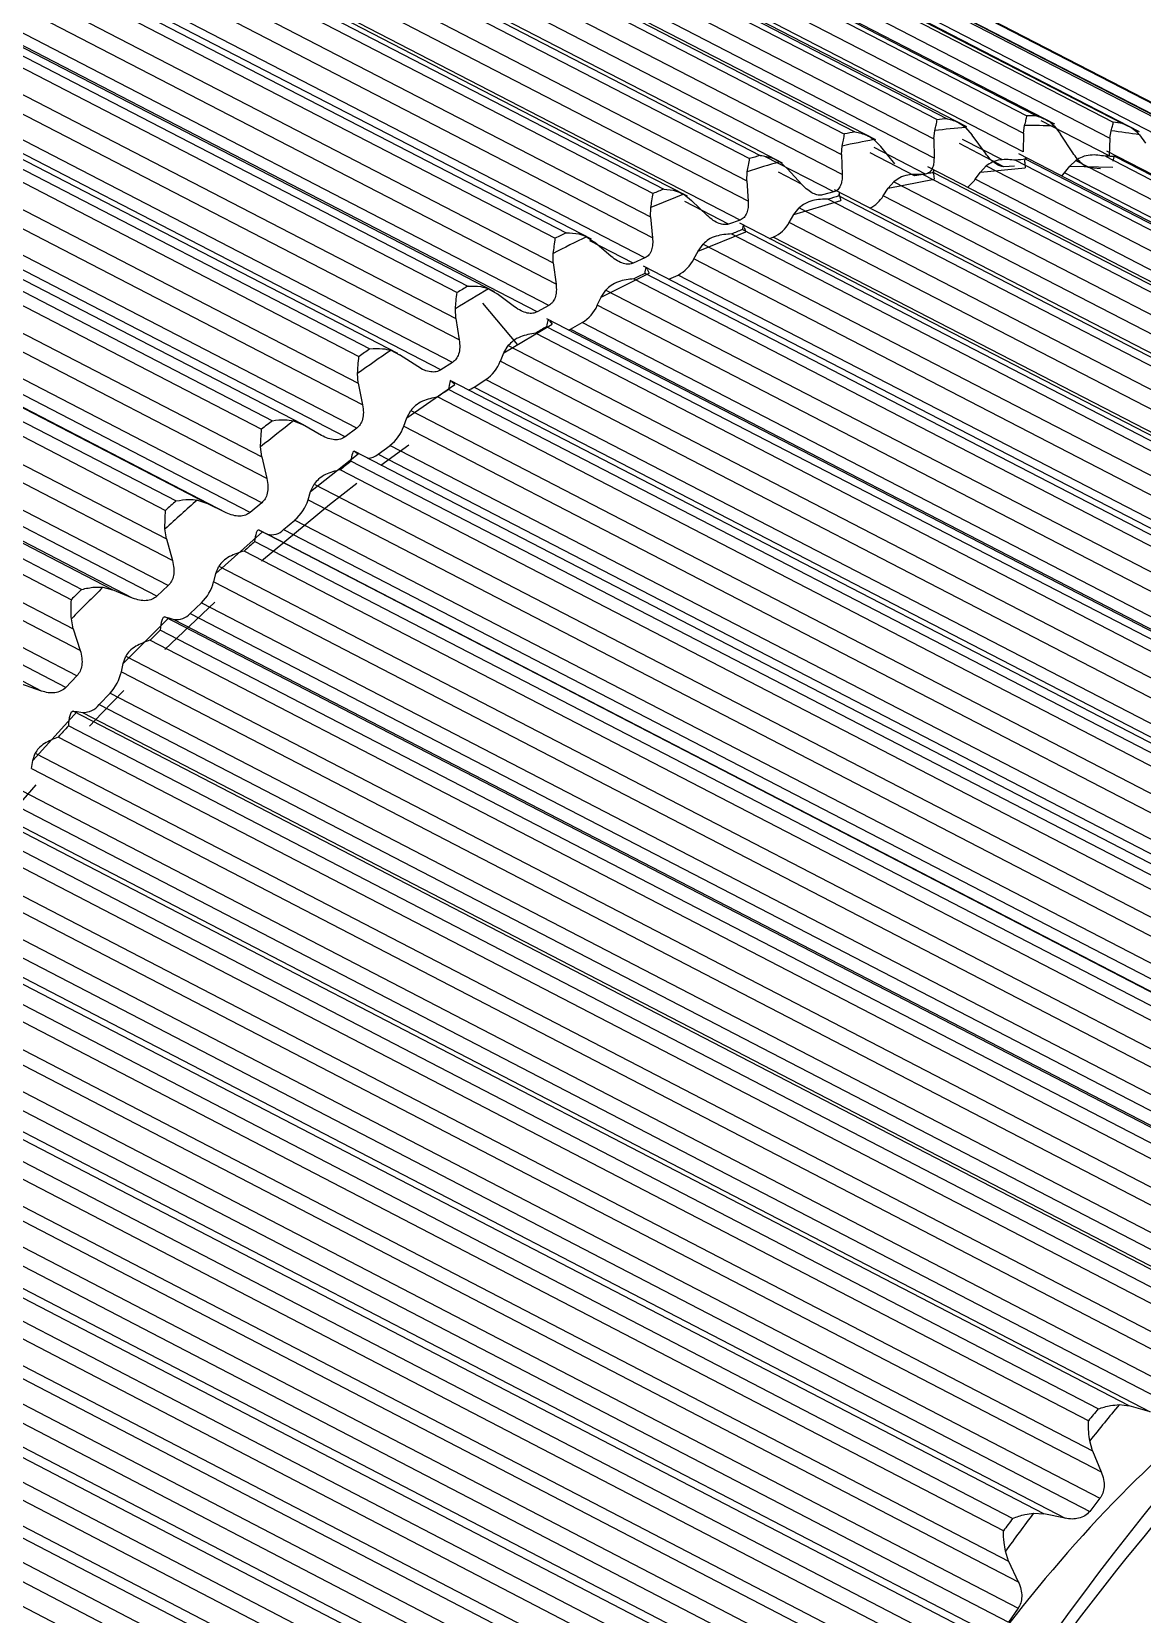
# Model space of a CAD drawing. Header units: millimetres. Extents: x 0 to 279, y 0 to 216.
# Drawn here: x 100.561 to 101.888, y 54.501 to 56.394 of the extents above; entities that cross this region are included whole.
import ezdxf

# ---------------------------------------------------------------- set-up
doc = ezdxf.new("R2010")
doc.units = ezdxf.units.MM

msp = doc.modelspace()

# ---------------------------------------------------------------- linework, layer by layer
at = {"color": 7, "linetype": 'Continuous', "lineweight": 25}
for p, q in [((100.6736, 56.7891), (101.6431, 56.2884)), ((101.6784, 56.2797), (100.6757, 56.7976)), ((100.6857, 56.7902), (101.6552, 56.2895)), ((100.7441, 56.7897), (101.7463, 56.2721)), ((100.781, 56.7937), (101.7503, 56.2931)), ((101.7836, 56.283), (100.7811, 56.8007)), ((100.7927, 56.7934), (101.762, 56.2928)), ((101.8848, 56.274), (100.8823, 56.7916)), ((100.8843, 56.7858), (101.8536, 56.2853)), ((100.8955, 56.7842), (101.8648, 56.2837)), ((100.5629, 56.7721), (101.5323, 56.2712)), ((101.5697, 56.2642), (100.567, 56.7822)), ((100.5753, 56.7746), (101.5448, 56.2738)), ((101.6393, 56.2425), (100.6124, 56.773)), ((100.6368, 56.7832), (101.6391, 56.2655)), ((101.746, 56.25), (100.7191, 56.7803)), ((100.8474, 56.7838), (101.8495, 56.2664)), ((100.9462, 56.7657), (101.9482, 56.2483)), ((101.9813, 56.2529), (100.9789, 56.7704)), ((100.9829, 56.7656), (101.9521, 56.2652)), ((101.4155, 56.2586), (100.4555, 56.7546)), ((100.4621, 56.7466), (101.4316, 56.2457)), ((101.5295, 56.2228), (100.5025, 56.7534)), ((100.5263, 56.7644), (101.5286, 56.2466)), ((100.9935, 56.7626), (101.9627, 56.2622)), ((100.4131, 56.7334), (101.4155, 56.2154)), ((100.4494, 56.7428), (101.4189, 56.2418)), ((102.0725, 56.2196), (101.0701, 56.7371)), ((101.0761, 56.7332), (102.0453, 56.2328)), ((101.0862, 56.7288), (102.0553, 56.2285)), ((101.3033, 56.2182), (100.3419, 56.7151)), ((101.4075, 56.1684), (100.3616, 56.709)), ((101.4171, 56.191), (100.3901, 56.7217)), ((100.2981, 56.6903), (101.3005, 56.1722)), ((100.3338, 56.7013), (101.3034, 56.2002)), ((100.3468, 56.7065), (101.3163, 56.2054)), ((101.3029, 56.1472), (100.2759, 56.6781)), ((101.2297, 56.1454), (100.2269, 56.6639)), ((100.23, 56.6545), (101.1996, 56.1532)), ((101.2938, 56.1231), (100.2478, 56.6639)), ((100.1818, 56.6355), (101.1842, 56.1172)), ((100.217, 56.648), (101.1866, 56.1467)), ((101.1875, 56.0918), (100.1605, 56.6229)), ((101.1141, 56.0826), (100.1113, 56.6012)), ((101.165, 56.0586), (100.1189, 56.5996)), ((101.179, 56.0663), (100.133, 56.6072)), ((100.0996, 56.5831), (101.0692, 56.0816)), ((100.1127, 56.5908), (101.0822, 56.0894)), ((100.0651, 56.5692), (101.0675, 56.0507)), ((101.0639, 55.9982), (100.0179, 56.5394)), ((101.0717, 56.0251), (100.0447, 56.5563)), ((100.9985, 56.0087), (99.9957, 56.5275)), ((101.0499, 55.9892), (100.0039, 56.5304)), ((99.9823, 56.507), (100.9519, 56.0053)), ((99.9953, 56.516), (100.9649, 56.0143)), ((99.9487, 56.4919), (100.9511, 55.9732)), ((100.9562, 55.9474), (99.9292, 56.4789)), ((100.9353, 55.9091), (99.8893, 56.4505)), ((100.9492, 55.9194), (99.9032, 56.4608)), ((99.8788, 56.4304), (100.8484, 55.9285)), ((100.8838, 55.9242), (99.881, 56.4432)), ((99.8659, 56.4202), (100.8355, 55.9184)), ((100.8417, 55.8593), (99.8147, 56.391)), ((99.8332, 56.4041), (100.8356, 55.8852)), ((100.8357, 55.8303), (99.7897, 56.3719)), ((100.7932, 55.8184), (99.7661, 56.3502)), ((100.7698, 55.8299), (99.7674, 56.3489)), ((100.8219, 55.8187), (99.7759, 56.3603)), ((99.7638, 56.3346), (100.7333, 55.8325)), ((99.7511, 56.3233), (100.7207, 55.8212)), ((100.729, 55.7612), (99.702, 56.2932)), ((99.7194, 56.3062), (100.7218, 55.7871)), ((100.7239, 55.7314), (99.6779, 56.2732)), ((101.6391, 56.2655), (101.6402, 56.2753)), ((101.6771, 56.2788), (101.685, 56.2698)), ((101.7463, 56.2721), (101.7476, 56.2815)), ((101.7832, 56.2807), (101.7906, 56.2712)), ((101.8495, 56.2664), (101.851, 56.2752)), ((100.7104, 55.7187), (99.6645, 56.2605)), ((101.4582, 56.2365), (101.4155, 56.2586)), ((101.5286, 56.2466), (101.5295, 56.2569)), ((101.5674, 56.2645), (101.5758, 56.2561)), ((101.5926, 56.2356), (101.5758, 56.2561)), ((101.6391, 56.2655), (101.6393, 56.2425)), ((101.7007, 56.2483), (101.685, 56.2698)), ((101.7463, 56.2721), (101.746, 56.25)), ((101.8052, 56.2488), (101.7906, 56.2712)), ((101.8495, 56.2664), (101.8487, 56.2452)), ((101.8851, 56.2702), (101.892, 56.2602)), ((100.6813, 55.7164), (99.6544, 56.2484)), ((100.6573, 55.7263), (99.6549, 56.2455)), ((101.4549, 56.2379), (101.4637, 56.2301)), ((101.5286, 56.2466), (101.5295, 56.2228)), ((102.2104, 56.0049), (101.7407, 56.2475)), ((101.7477, 56.2374), (101.7482, 56.2307)), ((101.8017, 56.2327), (101.809, 56.2397)), ((102.2117, 56.062), (101.846, 56.2508)), ((99.6386, 56.2168), (100.6081, 55.7145)), ((99.651, 56.2291), (100.6205, 55.7268)), ((101.3446, 56.1969), (101.3033, 56.2182)), ((101.4155, 56.2154), (101.4161, 56.2261)), ((101.4816, 56.2106), (101.4637, 56.2301)), ((101.5846, 56.2063), (101.6395, 56.2174)), ((101.6292, 56.2233), (101.616, 56.2214)), ((102.2089, 55.934), (101.632, 56.232)), ((101.6385, 56.2237), (101.6395, 56.2174)), ((101.6886, 56.2171), (101.6948, 56.2256)), ((101.6948, 56.2256), (101.7018, 56.2331)), ((101.6948, 56.2256), (101.7482, 56.2307)), ((101.7357, 56.2326), (101.7229, 56.2321)), ((101.7952, 56.2246), (101.8017, 56.2327)), ((101.8017, 56.2327), (101.8532, 56.2316)), ((101.8384, 56.2297), (101.8261, 56.2307)), ((99.6081, 56.199), (100.6104, 55.6796)), ((101.3401, 56.1991), (101.3494, 56.1919)), ((101.4155, 56.2154), (101.4171, 56.191)), ((101.5196, 56.2019), (101.506, 56.1984)), ((102.2071, 55.8496), (101.5205, 56.2043)), ((101.5265, 56.1977), (101.528, 56.1919)), ((101.5787, 56.1974), (101.5846, 56.2063)), ((101.5846, 56.2063), (101.5913, 56.2141)), ((100.6186, 55.6539), (99.5917, 56.1861)), ((101.3005, 56.1722), (101.3007, 56.1832)), ((101.3683, 56.1737), (101.3494, 56.1919)), ((101.4718, 56.1748), (101.528, 56.1919)), ((101.4718, 56.1748), (101.4782, 56.183)), ((100.6147, 55.6234), (99.5687, 56.1654)), ((101.3005, 56.1722), (101.3029, 56.1472)), ((101.4075, 56.1684), (101.3937, 56.1635)), ((102.205, 55.7522), (101.407, 56.1646)), ((101.4122, 56.1595), (101.4142, 56.1543)), ((101.4663, 56.1655), (101.4718, 56.1748)), ((100.6016, 55.6096), (99.5556, 56.1517)), ((101.2239, 56.1484), (101.2336, 56.1419)), ((101.2535, 56.1249), (101.2336, 56.1419)), ((101.3572, 56.1313), (101.4142, 56.1543)), ((101.4426, 56.1462), (101.4472, 56.1479)), ((100.5723, 55.6053), (99.5453, 56.1375)), ((101.1842, 56.1172), (101.1842, 56.1285)), ((101.2938, 56.1231), (101.2798, 56.1168)), ((101.3521, 56.1218), (101.3572, 56.1313)), ((101.3572, 56.1313), (101.3632, 56.1397)), ((101.1842, 56.1172), (101.1875, 56.0918)), ((101.2414, 56.0761), (101.2989, 56.1049)), ((102.2027, 55.6424), (101.292, 56.1132)), ((101.2964, 56.1095), (101.2989, 56.1049)), ((101.1069, 56.0861), (101.117, 56.0803)), ((101.2414, 56.0761), (101.247, 56.0847)), ((101.3224, 56.0975), (101.3335, 56.1026)), ((101.1379, 56.0646), (101.117, 56.0803)), ((101.179, 56.0663), (101.165, 56.0586)), ((101.2367, 56.0664), (101.2414, 56.0761)), ((101.0675, 56.0507), (101.0671, 56.0624)), ((101.0675, 56.0507), (101.0717, 56.0251)), ((102.2001, 55.521), (101.1764, 56.0504)), ((101.1798, 56.0478), (101.1827, 56.0439)), ((101.1251, 56.0095), (101.1827, 56.0439)), ((101.2024, 56.0369), (101.2047, 56.038)), ((101.2047, 56.038), (101.2187, 56.0457)), ((100.9899, 56.0126), (101.0004, 56.0074)), ((101.1209, 55.9996), (101.1251, 56.0095)), ((101.1251, 56.0095), (101.1303, 56.0183)), ((101.0221, 55.9931), (101.0004, 56.0074)), ((101.0639, 55.9982), (101.0499, 55.9892)), ((100.9511, 55.9732), (100.9502, 55.9851)), ((100.9511, 55.9732), (100.9562, 55.9474)), ((101.0092, 55.9319), (101.0665, 55.9717)), ((102.1972, 55.3885), (101.0609, 55.9764)), ((101.0631, 55.9749), (101.0665, 55.9717)), ((101.0896, 55.9686), (101.1036, 55.9777)), ((101.0092, 55.9319), (101.0138, 55.9408)), ((100.8736, 55.9282), (100.8844, 55.9238)), ((100.907, 55.9109), (100.8844, 55.9238)), ((100.9492, 55.9194), (100.9353, 55.9091)), ((101.0054, 55.9219), (101.0092, 55.9319)), ((100.8356, 55.8852), (100.8343, 55.8972)), ((100.975, 55.8885), (100.989, 55.8989)), ((100.8356, 55.8852), (100.8417, 55.8593)), ((100.8941, 55.8438), (100.951, 55.8887)), ((102.1941, 55.2459), (100.9461, 55.8919)), ((100.9472, 55.8913), (100.951, 55.8887)), ((100.891, 55.8338), (100.8941, 55.8438)), ((100.8941, 55.8438), (100.8983, 55.8527)), ((100.7587, 55.8336), (100.7698, 55.8299)), ((100.7932, 55.8184), (100.7698, 55.8299)), ((100.8357, 55.8303), (100.8219, 55.8187)), ((100.8616, 55.7982), (100.8754, 55.8097)), ((100.7218, 55.7871), (100.72, 55.7992)), ((100.7218, 55.7871), (100.729, 55.7612)), ((100.7808, 55.7458), (100.8367, 55.7955)), ((102.1647, 55.0913), (100.8272, 55.7839)), ((100.8325, 55.7974), (100.8367, 55.7955)), ((100.8367, 55.7955), (100.8424, 55.7929)), ((102.1521, 55.08), (100.8146, 55.7726)), ((100.7782, 55.7358), (100.7808, 55.7458)), ((100.7808, 55.7458), (100.7845, 55.7546)), ((100.7845, 55.7546), (102.1532, 55.0458)), ((100.6459, 55.7293), (100.6573, 55.7263)), ((100.6813, 55.7164), (100.6573, 55.7263)), ((100.7239, 55.7314), (100.7104, 55.7187)), ((100.7782, 55.7358), (102.1604, 55.0199)), ((100.7501, 55.6981), (100.7636, 55.7108)), ((100.7636, 55.7108), (102.1554, 54.9899)), ((100.6104, 55.6796), (100.6081, 55.6917)), ((100.67, 55.6383), (100.7245, 55.6927)), ((102.0887, 54.9848), (100.72, 55.6938)), ((100.72, 55.6938), (100.7245, 55.6927)), ((100.7245, 55.6927), (100.7306, 55.6909)), ((100.7306, 55.6909), (102.1128, 54.9748)), ((100.7501, 55.6981), (102.1419, 54.9772)), ((100.6104, 55.6796), (100.6186, 55.6539)), ((102.0519, 54.9853), (100.7144, 55.6782)), ((102.0395, 54.9729), (100.702, 55.6659)), ((100.6679, 55.6284), (100.67, 55.6383)), ((100.67, 55.6383), (100.6731, 55.6471)), ((100.6731, 55.6471), (102.0418, 54.938)), ((100.5723, 55.6053), (100.5476, 55.6137)), ((100.6147, 55.6234), (100.6016, 55.6096)), ((100.6679, 55.6284), (102.05, 54.9122)), ((100.6413, 55.589), (100.6544, 55.6028)), ((100.6544, 55.6028), (102.0461, 54.8816)), ((100.5622, 55.5222), (100.6151, 55.5808)), ((101.9789, 54.8719), (100.6103, 55.5812)), ((100.6103, 55.5812), (100.6151, 55.5808)), ((100.6151, 55.5808), (100.6215, 55.5797)), ((100.6215, 55.5797), (102.0036, 54.8634)), ((100.6413, 55.589), (102.033, 54.8678)), ((101.9419, 54.8703), (100.6045, 55.5635)), ((101.9299, 54.857), (100.5925, 55.5502)), ((100.5606, 55.5125), (100.5622, 55.5222)), ((100.5622, 55.5222), (100.5648, 55.5308)), ((100.5648, 55.5308), (101.9334, 54.8214)), ((100.5606, 55.5125), (101.9427, 54.796)), ((100.5483, 55.4863), (101.94, 54.7648)), ((101.8726, 54.7506), (100.504, 55.4602)), ((100.5158, 55.4603), (101.8979, 54.7437)), ((100.5357, 55.4715), (101.9273, 54.75)), ((101.8355, 54.747), (100.4982, 55.4405)), ((101.8239, 54.7328), (100.4866, 55.4264)), ((100.4602, 55.4066), (101.8287, 54.6968)), ((100.4572, 55.3886), (101.8392, 54.6718)), ((100.434, 55.3464), (101.8255, 54.6245)), ((100.4461, 55.362), (101.8377, 54.6402)), ((101.7704, 54.6217), (100.4019, 55.3316)), ((100.4141, 55.3333), (101.7961, 54.6163)), ((101.7333, 54.6162), (100.3961, 55.31)), ((101.7223, 54.6012), (100.3851, 55.2951)), ((100.36, 55.275), (101.7284, 54.5649)), ((100.3581, 55.2576), (101.7401, 54.5404)), ((100.3369, 55.2143), (101.7283, 54.4922)), ((100.3484, 55.2308), (101.7399, 54.5087)), ((101.6729, 54.486), (100.3046, 55.1963)), ((100.3172, 55.1994), (101.6991, 54.4822)), ((101.6256, 54.463), (100.2885, 55.1572)), ((101.6361, 54.4787), (100.299, 55.1728)), ((100.2641, 55.1202), (101.6459, 54.4028)), ((100.2649, 55.137), (101.6332, 54.4266)), ((100.2558, 55.0934), (101.6472, 54.3709)), ((100.2449, 55.0762), (101.6362, 54.3538)), ((101.5808, 54.3444), (100.2126, 55.0549)), ((100.2255, 55.0596), (101.6073, 54.342)), ((101.5443, 54.3353), (100.2073, 55.0297)), ((101.5345, 54.319), (100.1975, 55.0135)), ((100.1754, 54.9934), (101.5435, 54.2827)), ((100.1757, 54.9774), (101.5574, 54.2596)), ((100.1689, 54.9507), (101.5601, 54.2279)), ((100.1587, 54.9329), (101.5499, 54.2101)), ((100.1397, 54.9147), (101.5214, 54.1968)), ((101.4947, 54.1977), (100.1266, 54.9085)), ((101.4586, 54.1869), (100.1217, 54.8817)), ((101.4495, 54.1702), (100.1126, 54.8649)), ((100.092, 54.8451), (101.4601, 54.1341)), ((100.0935, 54.8299), (101.4751, 54.1119)), ((100.0882, 54.8035), (101.4793, 54.0804)), ((100.0788, 54.7853), (101.4698, 54.0622)), ((100.0603, 54.7656), (101.4418, 54.0474)), ((101.8607, 54.7521), (101.8726, 54.7506)), ((101.8979, 54.7437), (101.8726, 54.7506)), ((101.8287, 54.6968), (101.8254, 54.7088)), ((101.8287, 54.6968), (101.8392, 54.6718)), ((101.8377, 54.6402), (101.8255, 54.6245)), ((101.7584, 54.6225), (101.7704, 54.6217)), ((101.7961, 54.6163), (101.7704, 54.6217)), ((101.7284, 54.5649), (101.7246, 54.5768)), ((101.7284, 54.5649), (101.7401, 54.5404)), ((101.7399, 54.5087), (101.7283, 54.4922))]:
    msp.add_line(p, q, dxfattribs=at)
at = {"color": 8, "linetype": 'Continuous', "lineweight": 25}
for p, q in [((101.8487, 56.2452), (101.7675, 56.2871)), ((101.6291, 56.2233), (101.5678, 56.255)), ((101.7229, 56.2321), (101.6696, 56.2597)), ((101.721, 56.2402), (101.6735, 56.2647)), ((101.5196, 56.2019), (101.4372, 56.2444)), ((101.616, 56.2214), (101.5631, 56.2487)), ((101.7369, 56.2399), (102.2102, 55.9954)), ((101.749, 56.241), (102.2104, 56.0027)), ((101.809, 56.2397), (102.211, 56.0321)), ((101.8442, 56.2446), (102.2115, 56.0549)), ((101.8559, 56.2444), (102.2116, 56.0607)), ((101.4809, 56.2114), (101.4535, 56.2256)), ((101.6262, 56.2227), (102.2087, 55.9219)), ((101.6387, 56.2253), (102.2089, 55.9307)), ((102.2092, 55.9481), (101.6886, 56.2171)), ((101.7018, 56.2331), (102.2097, 55.9708)), ((102.2106, 56.01), (101.7952, 56.2246)), ((102.2076, 55.8725), (101.5787, 56.1974)), ((101.5913, 56.2141), (102.2081, 55.8955)), ((101.3937, 56.1635), (101.3416, 56.1905)), ((101.4782, 56.183), (102.2062, 55.8068)), ((101.5128, 56.1933), (102.2068, 55.8347)), ((101.5255, 56.1972), (102.207, 55.845)), ((102.2057, 55.7834), (101.4663, 56.1655)), ((101.2798, 56.1168), (101.2279, 56.1437)), ((101.3973, 56.1517), (102.2046, 55.7344)), ((101.4102, 56.1569), (102.2049, 55.7461)), ((102.2051, 55.7562), (101.4472, 56.1479)), ((102.2035, 55.6817), (101.3521, 56.1218)), ((101.3632, 56.1397), (102.204, 55.7051)), ((101.2935, 56.1047), (102.2025, 55.6347)), ((101.247, 56.0847), (102.2016, 55.5911)), ((101.2805, 56.0981), (102.2022, 55.6216)), ((102.2029, 55.6531), (101.3335, 56.1026)), ((101.0997, 56.0688), (101.1416, 56.0193)), ((102.2011, 55.5677), (101.2367, 56.0664)), ((102.1995, 55.497), (101.1631, 56.033)), ((102.1998, 55.5114), (101.1761, 56.0408)), ((101.2047, 56.038), (102.2001, 55.5232)), ((102.2004, 55.5381), (101.2187, 56.0457)), ((101.1303, 56.0183), (102.1989, 55.4655)), ((101.1209, 55.9996), (102.1984, 55.4422)), ((101.1036, 55.9777), (102.1977, 55.4117)), ((102.1966, 55.3613), (101.0458, 55.9568)), ((102.197, 55.3769), (101.0588, 55.9658)), ((101.0896, 55.9686), (102.1974, 55.3955)), ((101.0138, 55.9408), (102.1959, 55.3291)), ((101.0054, 55.9219), (102.1954, 55.3061)), ((100.9782, 55.8753), (101.0117, 55.8995)), ((100.989, 55.8989), (102.1948, 55.2748)), ((102.1939, 55.2321), (100.9423, 55.88)), ((100.975, 55.8885), (102.1944, 55.2574)), ((102.1935, 55.2154), (100.9294, 55.8698)), ((100.8983, 55.8527), (102.1928, 55.1826)), ((100.891, 55.8338), (102.1923, 55.1601)), ((100.8754, 55.8097), (102.1916, 55.1282)), ((102.1909, 55.094), (100.8325, 55.7974)), ((100.8424, 55.7929), (102.1909, 55.0947)), ((100.8616, 55.7982), (102.1912, 55.1097)), ((100.72, 55.655), (100.7796, 55.7114)), ((100.5349, 55.4572), (100.566, 55.4931))]:
    msp.add_line(p, q, dxfattribs=at)
at = {"color": 7, "linetype": 'Continuous', "lineweight": 25, "flags": 128}
msp.add_lwpolyline([(101.792, 56.221), (101.7929, 56.2219), (101.7952, 56.2246)], dxfattribs=at)
at = {"color": 8, "linetype": 'Continuous', "lineweight": 25, "flags": 128}
for points in [[(100.8352, 55.7609), (100.9168, 55.8284), (100.9495, 55.8538)], [(100.6298, 55.5632), (100.6444, 55.5787), (100.6707, 55.6059)]]:
    msp.add_lwpolyline(points, dxfattribs=at)
at = {"color": 7, "linetype": 'Continuous', "lineweight": 25}
for centre, radius, start, end in [((101.7376, 55.4108), 0.8824, 88.4166, 89.1753), ((101.7626, 55.1632), 1.1317, 101.097, 101.74), ((101.7513, 55.2915), 0.9901, 94.2978, 96.4437), ((101.742, 55.3003), 0.993, 95.0186, 95.72), ((101.747, 55.4016), 0.8798, 87.6368, 89.9579), ((101.7534, 55.4834), 0.7977, 80.4937, 82.9709), ((101.7441, 55.4928), 0.8, 81.3261, 82.1358), ((101.7719, 55.1548), 1.1284, 100.4364, 102.4035), ((101.8127, 54.9944), 1.294, 106.0543, 107.8501), ((101.8036, 55.0023), 1.2978, 106.6573, 107.2443), ((101.836, 55.252), 0.9928, 95.0251, 95.7266), ((101.8316, 55.3625), 0.8822, 88.4222, 89.181), ((101.8566, 55.1148), 1.1316, 101.1041, 101.7471), ((101.6523, 56.2429), 0.0445, 307.3562, 324.5219), ((101.8767, 54.8145), 1.485, 111.1809, 112.8196), ((101.8677, 54.8219), 1.4893, 111.7311, 112.2668), ((101.544, 56.2188), 0.0408, 297.1843, 328.258), ((101.8977, 54.9539), 1.2978, 106.6645, 107.2516), ((101.4311, 56.1844), 0.0399, 293.7861, 331.7869), ((101.9647, 54.6202), 1.6983, 115.8614, 117.3601), ((101.956, 54.6271), 1.7033, 116.3646, 116.8545), ((101.9618, 54.7734), 1.4894, 111.7383, 112.2739), ((101.3132, 56.1408), 0.0433, 297.9073, 333.8761), ((102.0502, 54.5784), 1.7035, 116.3715, 116.8614), ((102.0761, 54.4173), 1.9298, 120.1475, 121.524), ((102.0678, 54.4236), 1.9355, 120.6096, 121.0596), ((101.1944, 56.0852), 0.0464, 301.6846, 336.002), ((102.162, 54.3749), 1.9358, 120.6162, 121.0661), ((102.2085, 54.2121), 2.174, 124.0912, 125.3629), ((102.2005, 54.2178), 2.1804, 124.5182, 124.9339), ((101.0753, 56.0178), 0.0491, 305.1668, 338.1768), ((102.2948, 54.169), 2.1808, 124.5242, 124.9399), ((101.0766, 55.9882), 0.0235, 283.8995, 303.7269), ((102.3576, 54.0109), 2.4245, 127.7421, 128.9248), ((102.3501, 54.016), 2.4316, 128.1392, 128.5258), ((100.957, 55.9391), 0.0514, 308.3966, 340.413), ((102.4445, 53.9671), 2.4322, 128.1448, 128.5313), ((100.9615, 55.9047), 0.021, 271.3268, 309.8499), ((102.5182, 53.8198), 2.6742, 131.1455, 132.2535), ((102.5111, 53.8244), 2.682, 131.5176, 131.8798), ((100.8403, 55.8496), 0.0531, 311.4109, 342.7241), ((102.6057, 53.7753), 2.6828, 131.5226, 131.8847), ((100.8478, 55.8111), 0.0189, 253.4108, 316.9713), ((102.6835, 53.6443), 2.9153, 134.3421, 135.3883), ((102.6768, 53.6484), 2.9238, 134.6935, 135.0355), ((100.7258, 55.7497), 0.0542, 314.2419, 345.125), ((100.7338, 55.712), 0.0214, 261.2128, 319.5732), ((102.7715, 53.5992), 2.9247, 134.6979, 135.0398), ((100.6145, 55.6401), 0.0546, 316.9168, 347.6328), ((100.6222, 55.604), 0.0243, 268.3585, 321.9236), ((102.9347, 53.4437), 3.1502, 137.7065, 138.032), ((104.4392, 52.6102), 3.3683, 140.6247, 140.936), ((104.4449, 52.607), 3.3585, 140.3047, 141.257), ((103.8443, 52.8614), 2.4227, 132.7712, 193.3948), ((104.5748, 52.5047), 3.5401, 143.3836, 143.6847), ((104.5801, 52.5018), 3.5298, 143.0739, 143.9952), ((104.2962, 52.6172), 2.8632, 136.8959, 169.4299)]:
    msp.add_arc(centre, radius, start, end, dxfattribs=at)
at = {"color": 8, "linetype": 'Continuous', "lineweight": 25}
msp.add_arc((104.6015, 52.4549), 3.4701, 133.8947, 163.9643, dxfattribs=at)
at = {"color": 7, "linetype": 'Continuous', "lineweight": 25}
for points, knots in [([(101.7476, 56.2815), (101.7482, 56.2836), (101.7497, 56.289), (101.7501, 56.2916), (101.7503, 56.2931)], [0, 0, 0, 0, 0.406364, 1, 1, 1, 1]), ([(101.762, 56.2928), (101.7668, 56.2912), (101.7747, 56.2885), (101.7808, 56.283), (101.7832, 56.2807)], [0, 0, 0, 0, 0.593636, 1, 1, 1, 1]), ([(101.5448, 56.2738), (101.5497, 56.2727), (101.558, 56.271), (101.5647, 56.2664), (101.5674, 56.2645)], [0, 0, 0, 0, 0.593636, 1, 1, 1, 1]), ([(101.6402, 56.2753), (101.6408, 56.2777), (101.6422, 56.2835), (101.6427, 56.2866), (101.6431, 56.2884)], [0, 0, 0, 0, 0.406364, 1, 1, 1, 1]), ([(101.6552, 56.2895), (101.66, 56.2882), (101.6682, 56.2859), (101.6745, 56.2809), (101.6771, 56.2788)], [0, 0, 0, 0, 0.593636, 1, 1, 1, 1]), ([(101.851, 56.2752), (101.8516, 56.2772), (101.8532, 56.2821), (101.8534, 56.2841), (101.8536, 56.2853)], [0, 0, 0, 0, 0.406364, 1, 1, 1, 1]), ([(101.8648, 56.2837), (101.8694, 56.2818), (101.8771, 56.2786), (101.8828, 56.2726), (101.8851, 56.2702)], [0, 0, 0, 0, 0.5936359, 1, 1, 1, 1]), ([(101.5295, 56.2569), (101.53, 56.2594), (101.5314, 56.2656), (101.532, 56.2691), (101.5323, 56.2712)], [0, 0, 0, 0, 0.406364, 1, 1, 1, 1]), ([(101.4161, 56.2261), (101.4166, 56.2288), (101.4178, 56.2354), (101.4185, 56.2394), (101.4189, 56.2418)], [0, 0, 0, 0, 0.406364, 1, 1, 1, 1]), ([(101.4316, 56.2457), (101.4366, 56.2449), (101.4451, 56.2437), (101.452, 56.2396), (101.4549, 56.2379)], [0, 0, 0, 0, 0.5936359, 1, 1, 1, 1]), ([(101.6393, 56.2425), (101.6393, 56.2401), (101.6391, 56.2355), (101.6373, 56.2296), (101.6342, 56.2249), (101.6308, 56.2238), (101.6292, 56.2233)], [0, 0, 0, 0, 0.258795, 0.499128, 0.756621, 1, 1, 1, 1]), ([(101.7229, 56.2321), (101.7213, 56.2323), (101.718, 56.2326), (101.7123, 56.2359), (101.7063, 56.2411), (101.7026, 56.2458), (101.7007, 56.2483)], [0, 0, 0, 0, 0.2163567, 0.4457821, 0.7122805, 1, 1, 1, 1]), ([(101.7369, 56.2399), (101.7308, 56.2405), (101.7214, 56.2414), (101.7093, 56.2381), (101.7042, 56.2347), (101.7018, 56.2331)], [0, 0, 0, 0, 0.500711, 0.773789, 1, 1, 1, 1]), ([(101.7477, 56.2374), (101.7479, 56.2388), (101.7484, 56.2418), (101.7492, 56.244), (101.7491, 56.2422), (101.749, 56.241)], [0, 0, 0, 0, 0.226196, 0.499289, 1, 1, 1, 1]), ([(101.8261, 56.2307), (101.8246, 56.2311), (101.8215, 56.2317), (101.8161, 56.2356), (101.8104, 56.2412), (101.807, 56.2462), (101.8052, 56.2488)], [0, 0, 0, 0, 0.216357, 0.445782, 0.71228, 1, 1, 1, 1]), ([(101.8442, 56.2446), (101.8382, 56.2456), (101.8289, 56.247), (101.8167, 56.2444), (101.8114, 56.2412), (101.809, 56.2397)], [0, 0, 0, 0, 0.500711, 0.773789, 1, 1, 1, 1]), ([(101.8533, 56.2388), (101.8537, 56.2403), (101.8545, 56.2436), (101.8557, 56.2465), (101.8558, 56.2452), (101.8559, 56.2444)], [0, 0, 0, 0, 0.226196, 0.499289, 1, 1, 1, 1]), ([(101.5295, 56.2228), (101.5295, 56.2203), (101.5295, 56.2155), (101.5277, 56.2092), (101.5247, 56.204), (101.5212, 56.2026), (101.5196, 56.2019)], [0, 0, 0, 0, 0.2587948, 0.4991279, 0.756621, 1, 1, 1, 1]), ([(101.6262, 56.2227), (101.6201, 56.223), (101.6106, 56.2234), (101.5986, 56.2195), (101.5936, 56.2158), (101.5913, 56.2141)], [0, 0, 0, 0, 0.500711, 0.773789, 1, 1, 1, 1]), ([(101.6385, 56.2237), (101.6386, 56.2249), (101.6388, 56.2276), (101.6391, 56.2292), (101.6388, 56.2268), (101.6387, 56.2253)], [0, 0, 0, 0, 0.2261958, 0.4992887, 1, 1, 1, 1]), ([(101.3007, 56.1832), (101.3012, 56.1861), (101.3023, 56.193), (101.303, 56.1975), (101.3034, 56.2002)], [0, 0, 0, 0, 0.406364, 1, 1, 1, 1]), ([(101.3163, 56.2054), (101.3214, 56.205), (101.3299, 56.2042), (101.3372, 56.2006), (101.3401, 56.1991)], [0, 0, 0, 0, 0.593636, 1, 1, 1, 1]), ([(101.506, 56.1984), (101.5043, 56.1982), (101.5008, 56.1978), (101.4946, 56.2001), (101.488, 56.2042), (101.4838, 56.2084), (101.4816, 56.2106)], [0, 0, 0, 0, 0.216357, 0.445782, 0.71228, 1, 1, 1, 1]), ([(101.5265, 56.1977), (101.5264, 56.1987), (101.5263, 56.2011), (101.5262, 56.202), (101.5258, 56.1991), (101.5255, 56.1972)], [0, 0, 0, 0, 0.226196, 0.499289, 1, 1, 1, 1]), ([(101.4171, 56.191), (101.4172, 56.1884), (101.4173, 56.1835), (101.4157, 56.1768), (101.4127, 56.1712), (101.4092, 56.1693), (101.4075, 56.1684)], [0, 0, 0, 0, 0.258795, 0.499128, 0.756621, 1, 1, 1, 1]), ([(101.5128, 56.1933), (101.5066, 56.1932), (101.497, 56.1931), (101.4852, 56.1886), (101.4804, 56.1847), (101.4782, 56.183)], [0, 0, 0, 0, 0.500711, 0.773789, 1, 1, 1, 1]), ([(101.3937, 56.1635), (101.392, 56.1631), (101.3885, 56.1624), (101.382, 56.1641), (101.3751, 56.1677), (101.3706, 56.1716), (101.3683, 56.1737)], [0, 0, 0, 0, 0.216357, 0.445782, 0.71228, 1, 1, 1, 1]), ([(101.4122, 56.1595), (101.412, 56.1604), (101.4117, 56.1625), (101.4111, 56.1626), (101.4106, 56.1591), (101.4102, 56.1569)], [0, 0, 0, 0, 0.226196, 0.499289, 1, 1, 1, 1]), ([(101.1842, 56.1285), (101.1846, 56.1315), (101.1855, 56.1388), (101.1862, 56.1437), (101.1866, 56.1467)], [0, 0, 0, 0, 0.406364, 1, 1, 1, 1]), ([(101.1996, 56.1532), (101.2047, 56.153), (101.2134, 56.1528), (101.2209, 56.1497), (101.2239, 56.1484)], [0, 0, 0, 0, 0.593636, 1, 1, 1, 1]), ([(101.3029, 56.1472), (101.303, 56.1446), (101.3033, 56.1395), (101.3019, 56.1325), (101.299, 56.1264), (101.2955, 56.1242), (101.2938, 56.1231)], [0, 0, 0, 0, 0.258795, 0.499128, 0.756621, 1, 1, 1, 1]), ([(101.3973, 56.1517), (101.3911, 56.1513), (101.3815, 56.1506), (101.3699, 56.1456), (101.3653, 56.1416), (101.3632, 56.1397)], [0, 0, 0, 0, 0.500711, 0.773789, 1, 1, 1, 1]), ([(101.2798, 56.1168), (101.2781, 56.1163), (101.2745, 56.1151), (101.2678, 56.1163), (101.2606, 56.1193), (101.2559, 56.123), (101.2535, 56.1249)], [0, 0, 0, 0, 0.2163567, 0.4457821, 0.7122805, 1, 1, 1, 1]), ([(101.2964, 56.1095), (101.2961, 56.1102), (101.2955, 56.1119), (101.2946, 56.1113), (101.2939, 56.1073), (101.2935, 56.1047)], [0, 0, 0, 0, 0.226196, 0.499289, 1, 1, 1, 1]), ([(101.0822, 56.0894), (101.0874, 56.0895), (101.0961, 56.0897), (101.1038, 56.0872), (101.1069, 56.0861)], [0, 0, 0, 0, 0.593636, 1, 1, 1, 1]), ([(101.1875, 56.0918), (101.1877, 56.0888), (101.1882, 56.0831), (101.1866, 56.0756), (101.1837, 56.0697), (101.1805, 56.0674), (101.179, 56.0663)], [0, 0, 0, 0, 0.28775, 0.55422, 0.783666, 1, 1, 1, 1]), ([(101.2805, 56.0981), (101.2743, 56.0974), (101.2647, 56.0963), (101.2534, 56.0908), (101.249, 56.0866), (101.247, 56.0847)], [0, 0, 0, 0, 0.5007111, 0.7737886, 1, 1, 1, 1]), ([(101.0671, 56.0624), (101.0674, 56.0654), (101.0681, 56.073), (101.0688, 56.0784), (101.0692, 56.0816)], [0, 0, 0, 0, 0.406364, 1, 1, 1, 1]), ([(101.165, 56.0586), (101.1632, 56.0579), (101.1596, 56.0564), (101.1528, 56.057), (101.1453, 56.0595), (101.1404, 56.0628), (101.1379, 56.0646)], [0, 0, 0, 0, 0.216357, 0.445782, 0.71228, 1, 1, 1, 1]), ([(101.1798, 56.0478), (101.1794, 56.0484), (101.1785, 56.0497), (101.1773, 56.0483), (101.1766, 56.0438), (101.1761, 56.0408)], [0, 0, 0, 0, 0.226196, 0.499289, 1, 1, 1, 1]), ([(101.1631, 56.033), (101.1569, 56.032), (101.1474, 56.0304), (101.1363, 56.0245), (101.1322, 56.0202), (101.1303, 56.0183)], [0, 0, 0, 0, 0.500711, 0.773789, 1, 1, 1, 1]), ([(100.9649, 56.0143), (100.9701, 56.0147), (100.9788, 56.0154), (100.9867, 56.0134), (100.9899, 56.0126)], [0, 0, 0, 0, 0.593636, 1, 1, 1, 1]), ([(101.0717, 56.0251), (101.0721, 56.022), (101.0727, 56.0162), (101.0714, 56.0084), (101.0686, 56.0021), (101.0654, 55.9995), (101.0639, 55.9982)], [0, 0, 0, 0, 0.28775, 0.55422, 0.783666, 1, 1, 1, 1]), ([(100.9502, 55.9851), (100.9504, 55.9883), (100.9509, 55.9961), (100.9515, 56.0019), (100.9519, 56.0053)], [0, 0, 0, 0, 0.406364, 1, 1, 1, 1]), ([(101.0499, 55.9892), (101.0481, 55.9883), (101.0444, 55.9865), (101.0374, 55.9866), (101.0298, 55.9886), (101.0247, 55.9915), (101.0221, 55.9931)], [0, 0, 0, 0, 0.219436, 0.451726, 0.715439, 1, 1, 1, 1]), ([(101.0631, 55.9749), (101.0627, 55.9754), (101.0616, 55.9763), (101.0601, 55.9741), (101.0593, 55.969), (101.0588, 55.9658)], [0, 0, 0, 0, 0.226196, 0.499289, 1, 1, 1, 1]), ([(101.0458, 55.9568), (101.0397, 55.9555), (101.0302, 55.9534), (101.0195, 55.9471), (101.0156, 55.9428), (101.0138, 55.9408)], [0, 0, 0, 0, 0.500711, 0.773789, 1, 1, 1, 1]), ([(100.9562, 55.9474), (100.9567, 55.9443), (100.9576, 55.9384), (100.9564, 55.9304), (100.9538, 55.9237), (100.9507, 55.9208), (100.9492, 55.9194)], [0, 0, 0, 0, 0.2877497, 0.5542199, 0.7836665, 1, 1, 1, 1]), ([(100.8343, 55.8972), (100.8344, 55.9004), (100.8346, 55.9085), (100.8352, 55.9147), (100.8355, 55.9184)], [0, 0, 0, 0, 0.406364, 1, 1, 1, 1]), ([(100.8484, 55.9285), (100.8535, 55.9292), (100.8622, 55.9303), (100.8703, 55.9288), (100.8736, 55.9282)], [0, 0, 0, 0, 0.593636, 1, 1, 1, 1]), ([(100.9353, 55.9091), (100.9335, 55.908), (100.9297, 55.9058), (100.9226, 55.9054), (100.9148, 55.9069), (100.9097, 55.9095), (100.907, 55.9109)], [0, 0, 0, 0, 0.222819, 0.458011, 0.718705, 1, 1, 1, 1]), ([(100.9472, 55.8913), (100.9466, 55.8915), (100.9453, 55.8921), (100.9435, 55.8891), (100.9428, 55.8835), (100.9423, 55.88)], [0, 0, 0, 0, 0.226196, 0.499289, 1, 1, 1, 1]), ([(100.8417, 55.8593), (100.8423, 55.8562), (100.8434, 55.8502), (100.8426, 55.842), (100.8402, 55.835), (100.8371, 55.8318), (100.8357, 55.8303)], [0, 0, 0, 0, 0.28775, 0.55422, 0.783666, 1, 1, 1, 1]), ([(100.9294, 55.8698), (100.9233, 55.8682), (100.914, 55.8658), (100.9037, 55.8592), (100.9, 55.8547), (100.8983, 55.8527)], [0, 0, 0, 0, 0.500711, 0.773789, 1, 1, 1, 1]), ([(100.72, 55.7992), (100.72, 55.8025), (100.72, 55.8108), (100.7204, 55.8173), (100.7207, 55.8212)], [0, 0, 0, 0, 0.4063641, 1, 1, 1, 1]), ([(100.7333, 55.8325), (100.7385, 55.8334), (100.7471, 55.8349), (100.7553, 55.834), (100.7587, 55.8336)], [0, 0, 0, 0, 0.593636, 1, 1, 1, 1]), ([(100.8219, 55.8187), (100.8201, 55.8175), (100.8163, 55.815), (100.809, 55.8141), (100.8011, 55.815), (100.7959, 55.8173), (100.7932, 55.8184)], [0, 0, 0, 0, 0.226656, 0.465275, 0.722414, 1, 1, 1, 1]), ([(100.8325, 55.7974), (100.8319, 55.7974), (100.8304, 55.7976), (100.8284, 55.7938), (100.8277, 55.7878), (100.8272, 55.7839)], [0, 0, 0, 0, 0.226196, 0.499289, 1, 1, 1, 1]), ([(100.8146, 55.7726), (100.8086, 55.7708), (100.7994, 55.7679), (100.7894, 55.7611), (100.7861, 55.7566), (100.7845, 55.7546)], [0, 0, 0, 0, 0.500711, 0.773789, 1, 1, 1, 1]), ([(100.729, 55.7612), (100.7297, 55.7582), (100.731, 55.7522), (100.7305, 55.7438), (100.7283, 55.7365), (100.7254, 55.7331), (100.7239, 55.7314)], [0, 0, 0, 0, 0.28775, 0.55422, 0.783666, 1, 1, 1, 1]), ([(100.6205, 55.7268), (100.6256, 55.728), (100.6341, 55.7299), (100.6425, 55.7294), (100.6459, 55.7293)], [0, 0, 0, 0, 0.593636, 1, 1, 1, 1]), ([(100.6081, 55.6917), (100.608, 55.6951), (100.6076, 55.7035), (100.608, 55.7104), (100.6081, 55.7145)], [0, 0, 0, 0, 0.4063641, 1, 1, 1, 1]), ([(100.7104, 55.7187), (100.7086, 55.7173), (100.7048, 55.7144), (100.6974, 55.713), (100.6894, 55.7135), (100.6841, 55.7154), (100.6813, 55.7164)], [0, 0, 0, 0, 0.231036, 0.474113, 0.726954, 1, 1, 1, 1]), ([(100.72, 55.6938), (100.7193, 55.6937), (100.7176, 55.6934), (100.7155, 55.6889), (100.7148, 55.6824), (100.7144, 55.6782)], [0, 0, 0, 0, 0.226196, 0.499289, 1, 1, 1, 1]), ([(100.6186, 55.6539), (100.6195, 55.6509), (100.621, 55.6449), (100.6208, 55.6363), (100.6189, 55.6288), (100.6161, 55.6252), (100.6147, 55.6234)], [0, 0, 0, 0, 0.28775, 0.55422, 0.783666, 1, 1, 1, 1]), ([(100.702, 55.6659), (100.6962, 55.6638), (100.6871, 55.6606), (100.6776, 55.6536), (100.6745, 55.6491), (100.6731, 55.6471)], [0, 0, 0, 0, 0.500711, 0.773789, 1, 1, 1, 1]), ([(100.6016, 55.6096), (100.5997, 55.608), (100.5958, 55.6048), (100.5883, 55.603), (100.5803, 55.6029), (100.575, 55.6045), (100.5723, 55.6053)], [0, 0, 0, 0, 0.236409, 0.485586, 0.733077, 1, 1, 1, 1]), ([(100.6103, 55.5812), (100.6095, 55.5808), (100.6077, 55.5801), (100.6054, 55.5749), (100.6048, 55.568), (100.6045, 55.5635)], [0, 0, 0, 0, 0.226196, 0.499289, 1, 1, 1, 1]), ([(100.5925, 55.5502), (100.5867, 55.5479), (100.5779, 55.5444), (100.5688, 55.5372), (100.5661, 55.5328), (100.5648, 55.5308)], [0, 0, 0, 0, 0.500711, 0.773789, 1, 1, 1, 1]), ([(101.8355, 54.747), (101.8404, 54.7486), (101.8488, 54.7512), (101.8573, 54.7518), (101.8607, 54.7521)], [0, 0, 0, 0, 0.5936359, 1, 1, 1, 1]), ([(101.8254, 54.7088), (101.825, 54.7123), (101.824, 54.7209), (101.824, 54.7284), (101.8239, 54.7328)], [0, 0, 0, 0, 0.4063641, 1, 1, 1, 1]), ([(101.8392, 54.6718), (101.8403, 54.6688), (101.8424, 54.6629), (101.8429, 54.6542), (101.8415, 54.6463), (101.839, 54.6422), (101.8377, 54.6402)], [0, 0, 0, 0, 0.28775, 0.55422, 0.783666, 1, 1, 1, 1]), ([(101.7333, 54.6162), (101.7382, 54.618), (101.7464, 54.6209), (101.7549, 54.622), (101.7584, 54.6225)], [0, 0, 0, 0, 0.593636, 1, 1, 1, 1]), ([(101.8255, 54.6245), (101.8237, 54.6226), (101.8199, 54.6187), (101.8123, 54.616), (101.8042, 54.615), (101.7989, 54.6159), (101.7961, 54.6163)], [0, 0, 0, 0, 0.243394, 0.500873, 0.741225, 1, 1, 1, 1]), ([(101.7246, 54.5768), (101.7241, 54.5803), (101.7227, 54.5889), (101.7224, 54.5966), (101.7223, 54.6012)], [0, 0, 0, 0, 0.406364, 1, 1, 1, 1]), ([(101.7401, 54.5404), (101.7413, 54.5375), (101.7436, 54.5317), (101.7445, 54.523), (101.7435, 54.515), (101.7411, 54.5107), (101.7399, 54.5087)], [0, 0, 0, 0, 0.28775, 0.55422, 0.783666, 1, 1, 1, 1])]:
    msp.add_open_spline(points, degree=3, knots=knots, dxfattribs=at)
at = {"color": 8, "linetype": 'Continuous', "lineweight": 25}
for points, knots in [([(102.1882, 54.9227), (102.0593, 54.7875), (101.7918, 54.5071), (101.4669, 53.9568), (101.3348, 53.5657), (101.2704, 53.3747)], [0, 0, 0, 0, 0.322691, 0.66924, 1, 1, 1, 1]), ([(102.0962, 54.8433), (102.0235, 54.787), (101.8461, 54.6495), (101.5952, 54.3217), (101.3761, 53.9278), (101.2995, 53.6589), (101.2643, 53.5356)], [0, 0, 0, 0, 0.194614, 0.474578, 0.758963, 1, 1, 1, 1]), ([(102.2113, 54.6107), (102.2061, 54.6064), (102.0851, 54.5055), (101.8738, 54.2087), (101.6246, 53.7554), (101.4657, 53.2767), (101.4415, 52.9892), (101.4299, 52.8508)], [0, 0, 0, 0, 0.011205, 0.263766, 0.520315, 0.769008, 1, 1, 1, 1])]:
    msp.add_open_spline(points, degree=3, knots=knots, dxfattribs=at)

doc.saveas('drawing.dxf')
